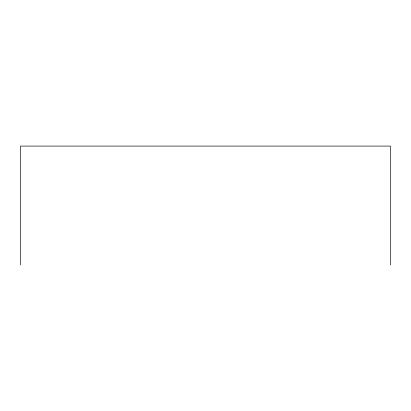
<?xml version="1.0" encoding="UTF-8"?>
<svg xmlns="http://www.w3.org/2000/svg" width="411" height="411" viewBox="0 0 411 411"><rect width="100%" height="100%" fill="white"/><g stroke="black" fill="none" stroke-linecap="round" stroke-linejoin="round"><path stroke-width="0.62" d="M390.45 264.91L390.45 146.09L20.55 146.09L20.55 264.91"/></g></svg>
